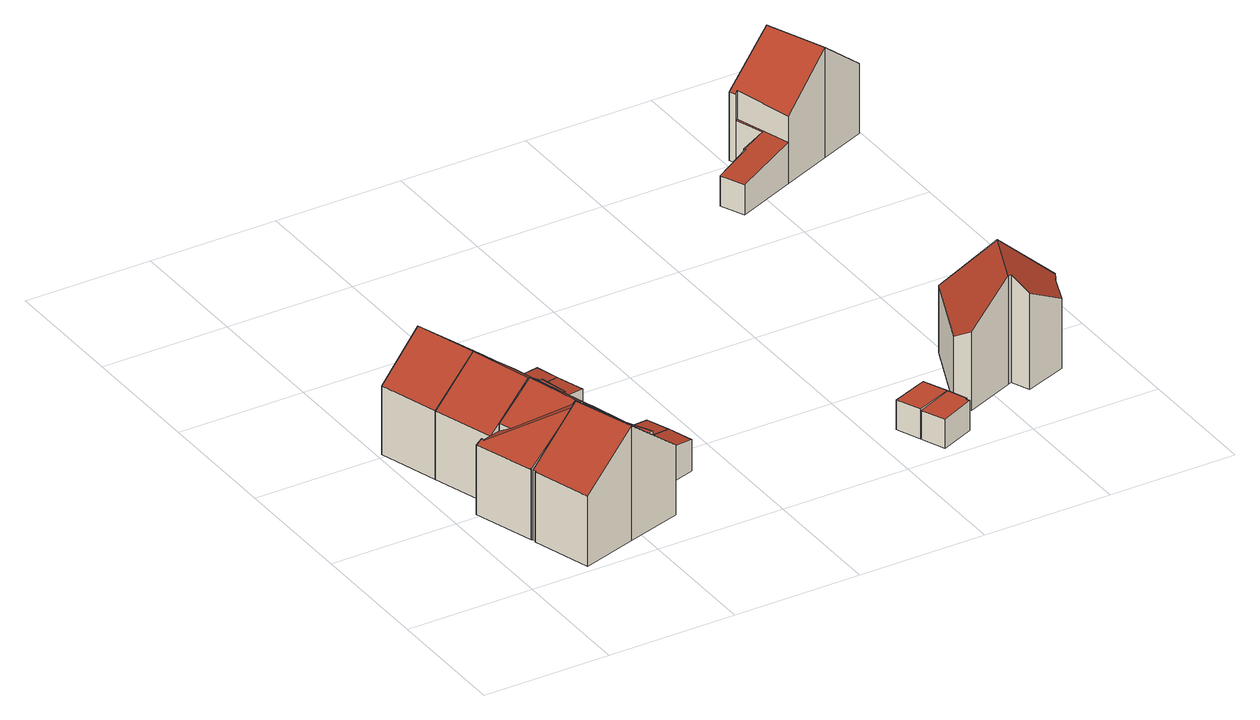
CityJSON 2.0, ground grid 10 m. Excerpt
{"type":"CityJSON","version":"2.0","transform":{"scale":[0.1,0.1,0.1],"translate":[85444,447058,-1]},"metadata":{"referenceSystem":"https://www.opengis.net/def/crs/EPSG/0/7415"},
"CityObjects":{
"building1":{"type":"Building","attributes":{"b3_bag_bag_overlap":0,"b3_dak_type":"slanted","b3_extrusie":0,"b3_h_dak_50p":6.66,"b3_h_dak_70p":7.5,"b3_h_dak_max":8.86,"b3_h_dak_min":2.18,"b3_h_maaiveld":-0.3,"b3_is_glas_dak":false,"b3_kas_warenhuis":false,"b3_mutatie_AHN3_AHN4":false,"b3_mutatie_AHN4_AHN5":false,"b3_n_vlakken":3,"b3_rmse_lod12":2.39,"b3_rmse_lod13":1.12,"b3_rmse_lod22":0.0784,"b3_succes":true,"b3_t_run":46,"b3_val3dity_lod12":"[]","b3_val3dity_lod13":"[]","b3_val3dity_lod22":"[]","b3_volume_lod12":440.47,"b3_volume_lod13":401.84,"b3_volume_lod22":367.75,"geconstateerd":false,"oorspronkelijkbouwjaar":1920,"rf_force_lod11":false,"status":"Pand in gebruik","b3_opp_grond":56.37,"b3_opp_dak_plat":0,"b3_opp_dak_schuin":65.9,"b3_opp_scheidingsmuur":143.15,"b3_opp_buitenmuur":73.78,"b3_bouwlagen":3},"children":["building1-1"]},
"building1-1":{"type":"BuildingPart","parents":["building1"],"geometry":[{"type":"Solid","lod":"2.2","boundaries":[[[[0,1,2,3,4,5,6,7,8,9,10,11,12]],[[13,14,2,1,15]],[[16,17,14,13]],[[18,3,2,14]],[[19,9,8,20]],[[20,8,7,17,16]],[[21,5,4,22]],[[23,6,5,21]],[[22,4,3,18]],[[24,11,10,25]],[[26,0,12,27]],[[27,12,11,24]],[[25,10,9,19]],[[17,7,6,23]],[[15,1,0,26]],[[15,19,20,16,13]],[[17,23,21,22,18,14]],[[15,26,27,24,25,19]]]],"semantics":{"surfaces":[{"type":"GroundSurface"},{"type":"WallSurface","on_footprint_edge":true},{"type":"WallSurface","on_footprint_edge":false},{"type":"RoofSurface","b3_h_dak_50p":6.95,"b3_h_dak_70p":7.71,"b3_h_dak_max":9.07,"b3_h_dak_min":5.04,"b3_azimut":72.76,"b3_hellingshoek":38.59},{"type":"RoofSurface","b3_h_dak_50p":2.57,"b3_h_dak_70p":2.73,"b3_h_dak_max":5.16,"b3_h_dak_min":2.15,"b3_azimut":71.44,"b3_hellingshoek":9.49},{"type":"RoofSurface","b3_h_dak_50p":7.1,"b3_h_dak_70p":7.9,"b3_h_dak_max":9.07,"b3_h_dak_min":5.14,"b3_azimut":253.39,"b3_hellingshoek":38.23}],"values":[[0,1,2,1,1,1,1,1,1,1,1,1,1,1,1,3,4,5]]}}]},
"building2":{"type":"Building","attributes":{"b3_bag_bag_overlap":0,"b3_dak_type":"slanted","b3_extrusie":0,"b3_h_dak_50p":6.47,"b3_h_dak_70p":7.2,"b3_h_dak_max":8.58,"b3_h_dak_min":2.18,"b3_h_maaiveld":-0.287,"b3_is_glas_dak":false,"b3_kas_warenhuis":false,"b3_mutatie_AHN3_AHN4":false,"b3_mutatie_AHN4_AHN5":false,"b3_n_vlakken":6,"b3_rmse_lod12":2.16,"b3_rmse_lod13":0.932,"b3_rmse_lod22":0.0679,"b3_succes":true,"b3_t_run":88,"b3_val3dity_lod12":"[]","b3_val3dity_lod13":"[]","b3_val3dity_lod22":"[]","b3_volume_lod12":411.42,"b3_volume_lod13":375.93,"b3_volume_lod22":348.21,"geconstateerd":false,"oorspronkelijkbouwjaar":1920,"rf_force_lod11":false,"status":"Pand in gebruik","b3_opp_grond":55.12,"b3_opp_dak_plat":6.91,"b3_opp_dak_schuin":59.16,"b3_opp_scheidingsmuur":132.86,"b3_opp_buitenmuur":79.86,"b3_bouwlagen":2},"children":["building2-1"]},
"building2-1":{"type":"BuildingPart","parents":["building2"],"geometry":[{"type":"Solid","lod":"2.2","boundaries":[[[[28,29,3,30,2,31,32,33,34,35,36,37,38,39,40,41,42,43]],[[44,42,41,45]],[[46,43,42,44]],[[47,2,30,48,49]],[[50,51,52,53]],[[53,52,40,39,54]],[[55,35,34,56]],[[57,38,37,58,59]],[[59,58,60]],[[54,39,38,57]],[[56,34,61]],[[62,63,64]],[[63,62,36,35,55]],[[65,33,32,66]],[[67,68,69]],[[45,41,40,52]],[[66,32,31,70,71]],[[70,31,2,47,13]],[[61,34,33,65]],[[71,70,72]],[[68,67,72]],[[58,37,36,62]],[[73,29,28,74]],[[48,30,3,18]],[[18,3,29,73]],[[49,48,74,75]],[[75,74,28,43,46]],[[13,47,51,50]],[[69,68,57,59,60]],[[61,65,66,64,63,55,56]],[[58,62,64,66,71,72,67,69,60]],[[74,48,18,73]],[[13,50,53,54,57,68,72,70]],[[51,47,49,75,46,44,45,52]]]],"semantics":{"surfaces":[{"type":"GroundSurface"},{"type":"WallSurface","on_footprint_edge":true},{"type":"WallSurface","on_footprint_edge":false},{"type":"RoofSurface","b3_h_dak_50p":7.63,"b3_h_dak_70p":7.99,"b3_h_dak_max":8.51,"b3_h_dak_min":6.29,"b3_azimut":253.81,"b3_hellingshoek":36.95},{"type":"RoofSurface","b3_h_dak_50p":6.26,"b3_h_dak_70p":6.77,"b3_h_dak_max":8.41,"b3_h_dak_min":5.23,"b3_azimut":254.22,"b3_hellingshoek":36.65},{"type":"RoofSurface","b3_h_dak_50p":6.81,"b3_h_dak_70p":7.42,"b3_h_dak_max":8.41,"b3_h_dak_min":5.27,"b3_azimut":342.39,"b3_hellingshoek":30.94},{"type":"RoofSurface","b3_h_dak_50p":2.24,"b3_h_dak_70p":2.29,"b3_h_dak_max":2.77,"b3_h_dak_min":2.11,"b3_azimut":66.1,"b3_hellingshoek":7.66},{"type":"RoofSurface","b3_h_dak_50p":6.65,"b3_h_dak_70p":7.27,"b3_h_dak_max":8.51,"b3_h_dak_min":5,"b3_azimut":73.43,"b3_hellingshoek":38.65},{"type":"RoofSurface","b3_h_dak_50p":2.78,"b3_h_dak_70p":2.79,"b3_h_dak_max":5.27,"b3_h_dak_min":2.76,"b3_azimut":65.51,"b3_hellingshoek":0.605}],"values":[[0,1,1,1,2,1,1,1,2,1,1,2,1,1,2,1,1,1,1,2,2,1,1,1,1,2,1,2,3,4,5,6,7,8]]}}]},
"building3":{"type":"Building","attributes":{"b3_bag_bag_overlap":0,"b3_dak_type":"slanted","b3_extrusie":0,"b3_h_dak_50p":6.38,"b3_h_dak_70p":7.18,"b3_h_dak_max":8.34,"b3_h_dak_min":2.2,"b3_h_maaiveld":-0.214,"b3_is_glas_dak":false,"b3_kas_warenhuis":false,"b3_mutatie_AHN3_AHN4":false,"b3_mutatie_AHN4_AHN5":false,"b3_n_vlakken":4,"b3_rmse_lod12":2.33,"b3_rmse_lod13":0.9,"b3_rmse_lod22":0.0698,"b3_succes":true,"b3_t_run":50,"b3_val3dity_lod12":"[]","b3_val3dity_lod13":"[]","b3_val3dity_lod22":"[]","b3_volume_lod12":369.25,"b3_volume_lod13":332.5,"b3_volume_lod22":306.9,"geconstateerd":false,"oorspronkelijkbouwjaar":1920,"rf_force_lod11":false,"status":"Pand in gebruik","b3_opp_grond":50.38,"b3_opp_dak_plat":5.74,"b3_opp_dak_schuin":54.36,"b3_opp_scheidingsmuur":120.33,"b3_opp_buitenmuur":71.38,"b3_bouwlagen":2},"children":["building3-1"]},
"building3-1":{"type":"BuildingPart","parents":["building3"],"geometry":[{"type":"Solid","lod":"2.2","boundaries":[[[[76,77,78,79,80,81,82,83,84,85,86,87,88,89]],[[90,91,92,93]],[[54,88,87,94]],[[94,87,86,91,90]],[[95,96,80,79,92]],[[97,98,96,95]],[[98,83,82,99]],[[100,81,80,96]],[[99,82,81,100]],[[101,77,76,102]],[[103,78,77,101]],[[104,89,88,54]],[[102,76,89,104]],[[91,86,85,105]],[[105,85,84,106]],[[93,92,79,78,103]],[[106,84,83,98,97]],[[99,100,96,98]],[[102,104,103,101]],[[93,103,104,54,94,90]],[[106,97,95,92,91,105]]]],"semantics":{"surfaces":[{"type":"GroundSurface"},{"type":"WallSurface","on_footprint_edge":false},{"type":"WallSurface","on_footprint_edge":true},{"type":"RoofSurface","b3_h_dak_50p":2.25,"b3_h_dak_70p":2.28,"b3_h_dak_max":2.33,"b3_h_dak_min":2.18,"b3_azimut":77.63,"b3_hellingshoek":5.57},{"type":"RoofSurface","b3_h_dak_50p":6.87,"b3_h_dak_70p":7.52,"b3_h_dak_max":8.54,"b3_h_dak_min":5.17,"b3_azimut":253.32,"b3_hellingshoek":38.38},{"type":"RoofSurface","b3_h_dak_50p":6.62,"b3_h_dak_70p":7.27,"b3_h_dak_max":8.54,"b3_h_dak_min":4.87,"b3_azimut":73.36,"b3_hellingshoek":38.57},{"type":"RoofSurface","b3_h_dak_50p":2.8,"b3_h_dak_70p":2.82,"b3_h_dak_max":4.94,"b3_h_dak_min":2.75,"b3_azimut":32.11,"b3_hellingshoek":1.65}],"values":[[0,1,2,2,2,1,2,2,2,2,2,2,2,2,2,2,2,3,4,5,6]]}}]},
"building4":{"type":"Building","attributes":{"b3_bag_bag_overlap":0,"b3_dak_type":"slanted","b3_extrusie":0,"b3_h_dak_50p":6.46,"b3_h_dak_70p":7.15,"b3_h_dak_max":8.28,"b3_h_dak_min":2.21,"b3_h_maaiveld":-0.203,"b3_is_glas_dak":false,"b3_kas_warenhuis":false,"b3_mutatie_AHN3_AHN4":false,"b3_mutatie_AHN4_AHN5":false,"b3_n_vlakken":4,"b3_rmse_lod12":2.23,"b3_rmse_lod13":0.942,"b3_rmse_lod22":0.0665,"b3_succes":true,"b3_t_run":63,"b3_val3dity_lod12":"[]","b3_val3dity_lod13":"[]","b3_val3dity_lod22":"[]","b3_volume_lod12":347.9,"b3_volume_lod13":315.02,"b3_volume_lod22":290.78,"geconstateerd":false,"oorspronkelijkbouwjaar":1920,"rf_force_lod11":false,"status":"Pand in gebruik","b3_opp_grond":47.26,"b3_opp_dak_plat":5.97,"b3_opp_dak_schuin":52.16,"b3_opp_scheidingsmuur":120.2,"b3_opp_buitenmuur":68.17,"b3_bouwlagen":2},"children":["building4-1"]},
"building4-1":{"type":"BuildingPart","parents":["building4"],"geometry":[{"type":"Solid","lod":"2.2","boundaries":[[[[107,108,109,110,111,112,113,114,115,116,81,117,118,78,77]],[[119,116,115,120]],[[121,108,107,122]],[[100,81,116,119]],[[123,114,113,124]],[[125,120,115,114,123]],[[124,113,112,126]],[[127,128,129,130]],[[122,107,77,101]],[[101,77,78,103]],[[131,109,108,121]],[[103,78,118,128,127]],[[132,133,120,125]],[[133,117,81,100]],[[128,118,117,133,132]],[[126,112,111,134]],[[134,111,110,129]],[[130,129,110,109,131]],[[101,103,121,122]],[[133,100,119,120]],[[134,129,128,132,125,123,124,126]],[[130,131,121,103,127]]]],"semantics":{"surfaces":[{"type":"GroundSurface"},{"type":"WallSurface","on_footprint_edge":true},{"type":"WallSurface","on_footprint_edge":false},{"type":"RoofSurface","b3_h_dak_50p":6.87,"b3_h_dak_70p":7.52,"b3_h_dak_max":8.56,"b3_h_dak_min":5.14,"b3_azimut":253.19,"b3_hellingshoek":38.71},{"type":"RoofSurface","b3_h_dak_50p":2.29,"b3_h_dak_70p":2.33,"b3_h_dak_max":2.8,"b3_h_dak_min":2.19,"b3_azimut":81.96,"b3_hellingshoek":5.43},{"type":"RoofSurface","b3_h_dak_50p":2.8,"b3_h_dak_70p":2.8,"b3_h_dak_max":5.26,"b3_h_dak_min":2.79,"b3_azimut":101.84,"b3_hellingshoek":0.253},{"type":"RoofSurface","b3_h_dak_50p":6.65,"b3_h_dak_70p":7.32,"b3_h_dak_max":8.56,"b3_h_dak_min":5,"b3_azimut":72.64,"b3_hellingshoek":38.76}],"values":[[0,1,1,1,1,1,1,2,1,1,1,1,2,1,1,1,1,1,3,4,5,6]]}}]},
"building5":{"type":"Building","attributes":{"b3_bag_bag_overlap":0,"b3_dak_type":"horizontal","b3_extrusie":0,"b3_h_dak_50p":2.06,"b3_h_dak_70p":2.07,"b3_h_dak_max":2.1,"b3_h_dak_min":2.04,"b3_h_maaiveld":-0.297,"b3_is_glas_dak":false,"b3_kas_warenhuis":false,"b3_mutatie_AHN3_AHN4":false,"b3_mutatie_AHN4_AHN5":false,"b3_n_vlakken":1,"b3_rmse_lod12":0.0113,"b3_rmse_lod13":0.0113,"b3_rmse_lod22":0.0096,"b3_succes":true,"b3_t_run":19,"b3_val3dity_lod12":"[]","b3_val3dity_lod13":"[]","b3_val3dity_lod22":"[]","b3_volume_lod12":14.54,"b3_volume_lod13":14.54,"b3_volume_lod22":14.53,"geconstateerd":false,"oorspronkelijkbouwjaar":2002,"rf_force_lod11":false,"status":"Pand in gebruik","b3_opp_grond":6.15,"b3_opp_dak_plat":6.15,"b3_opp_dak_schuin":0,"b3_opp_scheidingsmuur":7.04,"b3_opp_buitenmuur":16.81},"children":["building5-1"]},
"building5-1":{"type":"BuildingPart","parents":["building5"],"geometry":[{"type":"Solid","lod":"2.2","boundaries":[[[[135,136,137,138]],[[139,135,138,140]],[[140,138,137,141]],[[141,137,136,142]],[[142,136,135,139]],[[142,139,140,141]]]],"semantics":{"surfaces":[{"type":"GroundSurface"},{"type":"WallSurface","on_footprint_edge":true},{"type":"RoofSurface","b3_h_dak_50p":2.07,"b3_h_dak_70p":2.07,"b3_h_dak_max":2.08,"b3_h_dak_min":2.06,"b3_azimut":185.4,"b3_hellingshoek":0.495}],"values":[[0,1,1,1,1,2]]}}]},
"building6":{"type":"Building","attributes":{"b3_bag_bag_overlap":0,"b3_dak_type":"horizontal","b3_extrusie":0,"b3_h_dak_50p":2.06,"b3_h_dak_70p":2.06,"b3_h_dak_max":2.1,"b3_h_dak_min":1.95,"b3_h_maaiveld":-0.295,"b3_is_glas_dak":false,"b3_kas_warenhuis":false,"b3_mutatie_AHN3_AHN4":false,"b3_mutatie_AHN4_AHN5":false,"b3_n_vlakken":1,"b3_rmse_lod12":0.0221,"b3_rmse_lod13":0.0221,"b3_rmse_lod22":0.0159,"b3_succes":true,"b3_t_run":9,"b3_val3dity_lod12":"[]","b3_val3dity_lod13":"[]","b3_val3dity_lod22":"[]","b3_volume_lod12":14.3,"b3_volume_lod13":14.3,"b3_volume_lod22":14.25,"geconstateerd":false,"oorspronkelijkbouwjaar":2002,"rf_force_lod11":false,"status":"Pand in gebruik","b3_opp_grond":6.08,"b3_opp_dak_plat":6.08,"b3_opp_dak_schuin":0,"b3_opp_scheidingsmuur":7.04,"b3_opp_buitenmuur":16.59},"children":["building6-1"]},
"building6-1":{"type":"BuildingPart","parents":["building6"],"geometry":[{"type":"Solid","lod":"2.2","boundaries":[[[[143,144,145,146,135,138]],[[147,143,138,140]],[[148,146,145,149]],[[149,145,144,150]],[[140,138,135,151]],[[151,135,146,148]],[[150,144,143,147]],[[150,147,140,151,148,149]]]],"semantics":{"surfaces":[{"type":"GroundSurface"},{"type":"WallSurface","on_footprint_edge":true},{"type":"RoofSurface","b3_h_dak_50p":2.05,"b3_h_dak_70p":2.06,"b3_h_dak_max":2.08,"b3_h_dak_min":2.03,"b3_azimut":229.57,"b3_hellingshoek":0.957}],"values":[[0,1,1,1,1,1,1,2]]}}]},
"building7":{"type":"Building","attributes":{"b3_bag_bag_overlap":0,"b3_dak_type":"slanted","b3_extrusie":0,"b3_h_dak_50p":6.93,"b3_h_dak_70p":7.53,"b3_h_dak_max":8.56,"b3_h_dak_min":5.29,"b3_h_maaiveld":-0.251,"b3_is_glas_dak":false,"b3_kas_warenhuis":false,"b3_mutatie_AHN3_AHN4":false,"b3_mutatie_AHN4_AHN5":false,"b3_n_vlakken":2,"b3_rmse_lod12":1.12,"b3_rmse_lod13":1.12,"b3_rmse_lod22":0.166,"b3_succes":true,"b3_t_run":81,"b3_val3dity_lod12":"[]","b3_val3dity_lod13":"[]","b3_val3dity_lod22":"[]","b3_volume_lod12":346.82,"b3_volume_lod13":346.82,"b3_volume_lod22":318.8,"geconstateerd":false,"oorspronkelijkbouwjaar":1920,"rf_force_lod11":false,"status":"Pand in gebruik","b3_opp_grond":44.71,"b3_opp_dak_plat":0,"b3_opp_dak_schuin":57.36,"b3_opp_scheidingsmuur":124.86,"b3_opp_buitenmuur":66.05,"b3_bouwlagen":2},"children":["building7-1"]},
"building7-1":{"type":"BuildingPart","parents":["building7"],"geometry":[{"type":"Solid","lod":"2.2","boundaries":[[[[152,153,154,155,156,157,158,159,160,161,162]],[[163,160,159,164]],[[165,158,157,166]],[[164,159,158,165]],[[167,156,155,168]],[[166,157,156,167]],[[168,155,154,169]],[[170,153,152,171]],[[172,161,160,163]],[[169,154,153,170]],[[173,162,161,172]],[[171,152,162,173]],[[166,172,163,164,165]],[[172,166,167,168,169,170,171,173]]]],"semantics":{"surfaces":[{"type":"GroundSurface"},{"type":"WallSurface","on_footprint_edge":true},{"type":"RoofSurface","b3_h_dak_50p":6.61,"b3_h_dak_70p":7.32,"b3_h_dak_max":8.75,"b3_h_dak_min":4.99,"b3_azimut":292.46,"b3_hellingshoek":38.92},{"type":"RoofSurface","b3_h_dak_50p":7.18,"b3_h_dak_70p":7.72,"b3_h_dak_max":8.75,"b3_h_dak_min":5.35,"b3_azimut":111.23,"b3_hellingshoek":38.58}],"values":[[0,1,1,1,1,1,1,1,1,1,1,1,2,3]]}}]},
"building8":{"type":"Building","attributes":{"b3_bag_bag_overlap":0,"b3_dak_type":"slanted","b3_extrusie":0,"b3_h_dak_50p":6.49,"b3_h_dak_70p":7.28,"b3_h_dak_max":8.51,"b3_h_dak_min":2.14,"b3_h_maaiveld":-0.34,"b3_is_glas_dak":false,"b3_kas_warenhuis":false,"b3_mutatie_AHN3_AHN4":false,"b3_mutatie_AHN4_AHN5":false,"b3_n_vlakken":3,"b3_rmse_lod12":2.36,"b3_rmse_lod13":1.02,"b3_rmse_lod22":0.0778,"b3_succes":true,"b3_t_run":115,"b3_val3dity_lod12":"[]","b3_val3dity_lod13":"[]","b3_val3dity_lod22":"[]","b3_volume_lod12":390.83,"b3_volume_lod13":350.31,"b3_volume_lod22":323.25,"geconstateerd":false,"oorspronkelijkbouwjaar":1920,"rf_force_lod11":false,"status":"Pand in gebruik","b3_opp_grond":51.38,"b3_opp_dak_plat":0,"b3_opp_dak_schuin":66.57,"b3_opp_scheidingsmuur":130.24,"b3_opp_buitenmuur":71.05,"b3_bouwlagen":2},"children":["building8-1"]},
"building8-1":{"type":"BuildingPart","parents":["building8"],"geometry":[{"type":"Solid","lod":"2.2","boundaries":[[[[174,175,176,177,178,179,180,181,182,183,184,185]],[[186,174,185,187]],[[188,182,181,189]],[[189,181,180,190]],[[190,180,179,191]],[[191,179,178,192]],[[193,176,175,194]],[[195,196,177,176,193]],[[192,178,177,196]],[[197,184,183,198,199]],[[199,198,200,201]],[[198,183,182,188]],[[187,185,184,197]],[[194,175,174,186]],[[201,200,196,195]],[[196,200,198,188,189,190,191,192]],[[193,187,197,199,201,195]],[[187,193,194,186]]]],"semantics":{"surfaces":[{"type":"GroundSurface"},{"type":"WallSurface","on_footprint_edge":true},{"type":"WallSurface","on_footprint_edge":false},{"type":"RoofSurface","b3_h_dak_50p":2.67,"b3_h_dak_70p":2.86,"b3_h_dak_max":5.53,"b3_h_dak_min":2.13,"b3_azimut":242.23,"b3_hellingshoek":9.82},{"type":"RoofSurface","b3_h_dak_50p":7,"b3_h_dak_70p":7.67,"b3_h_dak_max":8.79,"b3_h_dak_min":5.07,"b3_azimut":247.83,"b3_hellingshoek":38.68},{"type":"RoofSurface","b3_h_dak_50p":6.75,"b3_h_dak_70p":7.43,"b3_h_dak_max":8.79,"b3_h_dak_min":5.1,"b3_azimut":67.66,"b3_hellingshoek":39.73}],"values":[[0,1,1,1,1,1,1,1,1,1,2,1,1,1,2,3,4,5]]}}]}
},
"vertices":[
[34,55,7],[76,68,7],[121,81,7],[167,95,7],[173,75,7],[144,66,7],[145,65,7],[125,59,7],[134,32,7],[91,19,7],[48,6,7],[34,52,7],[35,53,7],[121,81,61],[121,81,40],[76,68,98],[125,59,63],[125,59,40],[167,95,32],[91,19,99],[134,32,63],[144,66,37],[173,75,32],[145,65,37],[34,52,63],[48,6,63],[34,55,63],[35,53,63],
[142,109,7],[161,114,7],[151,90,7],[83,70,7],[73,67,7],[33,55,7],[33,56,7],[18,103,7],[23,104,7],[40,109,7],[69,117,7],[105,127,7],[112,104,7],[113,101,7],[132,107,7],[132,106,7],[132,107,38],[113,101,38],[132,106,38],[121,81,38],[151,90,34],[151,90,38],[111,104,64],[111,104,38],[112,104,38],[112,104,63],[105,127,63],[18,103,63],[33,56,63],[69,117,93],[40,109,64],[40,109,70],[43,99,70],[33,56,64],[23,104,64],[23,104,66],[23,101,66],[33,55,64],[73,67,94],[81,76,90],[81,76,93],[78,75,91],[83,70,93],[83,70,94],[82,72,93],[161,114,31],[142,109,34],[142,109,38],
[32,107,8],[17,155,8],[54,166,8],[95,179,8],[122,187,8],[137,192,8],[144,170,8],[127,165,8],[115,161,8],[116,160,8],[98,155,8],[97,154,8],[105,127,8],[68,117,8],[98,155,62],[98,155,39],[95,179,38],[95,179,59],[97,154,63],[122,187,38],[122,187,34],[127,165,38],[127,165,34],[144,170,32],[137,192,32],[17,155,63],[32,107,63],[54,166,93],[68,117,93],[116,160,38],[115,161,38],
[3,202,8],[39,214,8],[75,225,8],[83,199,8],[83,198,8],[84,197,8],[103,203,8],[103,201,8],[111,204,8],[132,210,8],[120,187,8],[92,178,8],[132,210,32],[111,204,34],[39,214,93],[3,202,63],[103,201,38],[103,203,38],[111,204,38],[84,197,38],[92,178,61],[92,178,38],[83,199,38],[83,199,63],[75,225,63],[120,187,38],[120,187,34],[83,198,38],
[328,29,7],[320,48,7],[348,59,7],[356,40,7],[328,29,31],[356,40,31],[348,59,31],[320,48,31],
[362,25,7],[361,24,7],[362,21,7],[336,10,7],[362,25,31],[336,10,30],[362,21,31],[361,24,31],[328,29,30],
[467,80,8],[466,79,8],[457,56,8],[424,44,8],[418,58,8],[415,57,8],[376,41,8],[370,55,8],[396,117,8],[433,101,8],[470,86,8],[396,117,62],[370,55,62],[376,41,71],[415,57,95],[418,58,94],[424,44,85],[457,56,64],[466,79,64],[467,80,64],[433,101,95],[470,86,64],
[480,436,7],[499,390,7],[463,375,7],[424,359,7],[377,340,7],[369,359,7],[397,371,7],[396,372,7],[416,380,7],[407,401,7],[405,406,7],[444,421,7],[480,436,63],[444,421,95],[416,380,40],[396,372,37],[397,371,37],[369,359,31],[377,340,31],[463,375,95],[499,390,63],[424,359,61],[424,359,40],[405,406,62],[407,401,41],[407,401,62],[409,402,41],[409,402,64]
]}
